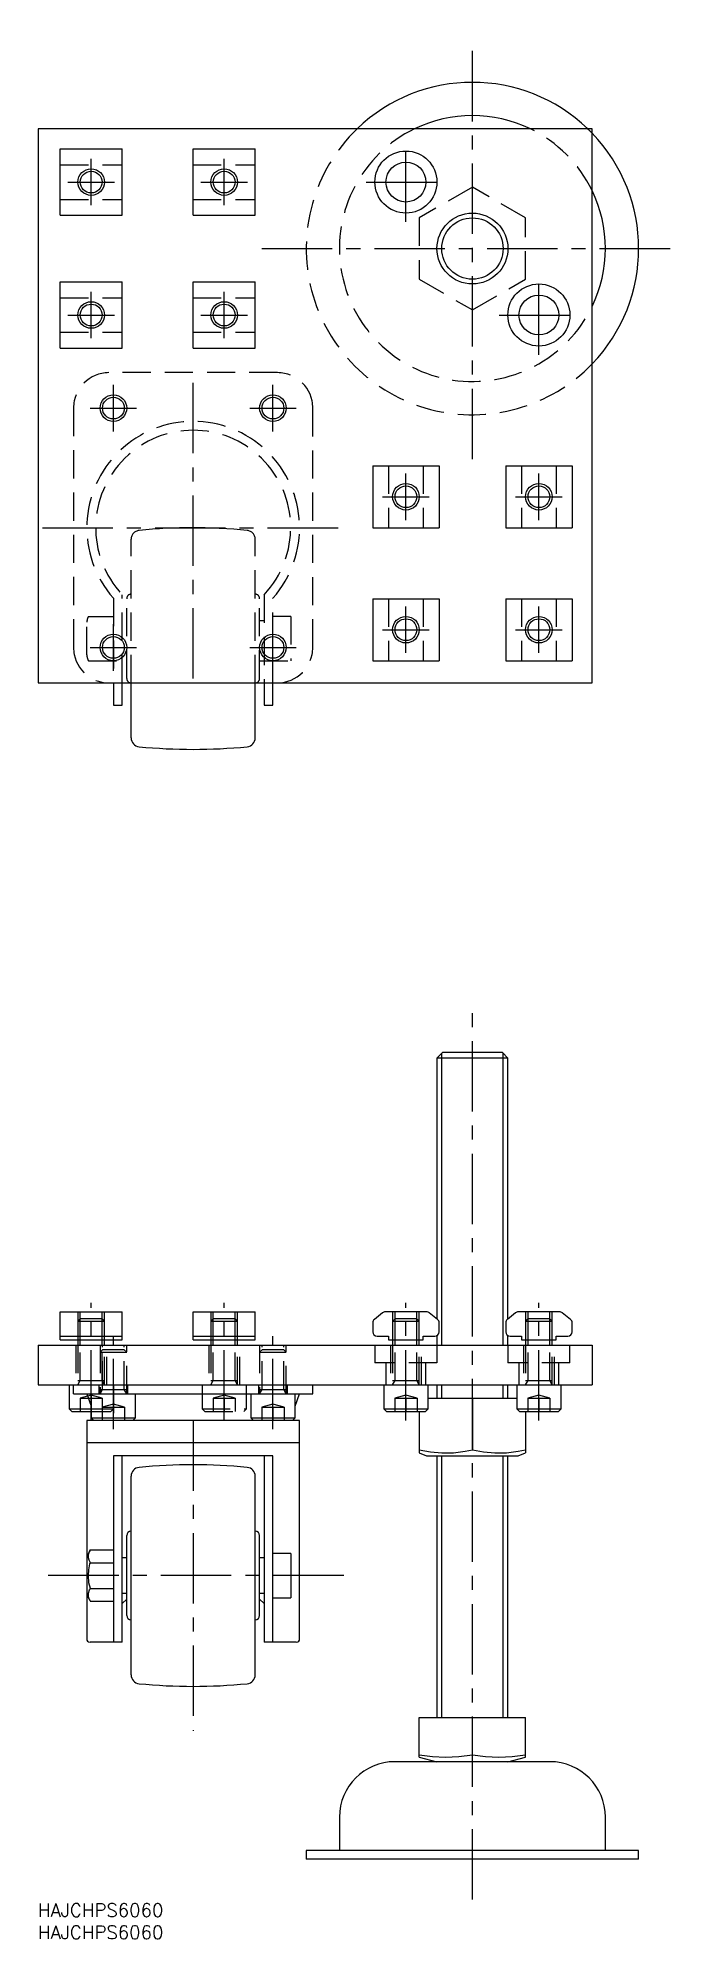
# Model space of a CAD drawing. Extents: x 0 to 145, y -8 to 421.
import ezdxf

# ---------------------------------------------------------------- set-up
doc = ezdxf.new("R2010")
doc.units = 0
doc.header["$LTSCALE"] = 0.5
doc.linetypes.add('CENTER', pattern=[50.8, 31.75, -6.35, 6.35, -6.35])
doc.linetypes.add('DASHED', pattern=[19.05, 12.7, -6.35])
for name, color, linetype in [('MSM_CENTER', 1, 'CENTER'), ('MSM_CONTINUOUS', 7, 'CONTINUOUS'), ('MSM_DASHED', 4, 'DASHED'), ('MSM_NARROW', 5, 'CONTINUOUS'), ('MSM_PART_NUMBER', 7, 'CONTINUOUS')]:
    doc.layers.add(name, color=color, linetype=linetype)
doc.styles.get("Standard").update_dxf_attribs({"font": 'txt.shx', "height": 3, "bigfont": 'bigfont.shx'})

# ---------------------------------------------------------------- blocks, each defined once
blk = doc.blocks.new('*U44')
at = {"layer": 'MSM_PART_NUMBER'}
blk.add_text('HAJCHPS6060', height=3, dxfattribs=at).set_placement((0, -3))
blk = doc.blocks.new('*U45')
at = {"layer": 'MSM_PART_NUMBER'}
blk.add_text('HAJCHPS6060', height=3, dxfattribs=at).set_placement((0, -8))

msp = doc.modelspace()

# ---------------------------------------------------------------- linework, layer by layer
at = {"layer": 'MSM_CENTER'}
for p, q in [((98, 325.91), (98, 420.91)), ((83, 379.41), (83, 397.41)), ((12, 383.16), (12, 393.66)), ((42, 383.16), (42, 393.66)), ((6.75, 388.41), (17.25, 388.41)), ((36.75, 388.41), (47.25, 388.41)), ((74, 388.41), (92, 388.41)), ((50.5, 373.41), (145.5, 373.41)), ((113, 349.41), (113, 367.41)), ((12, 353.16), (12, 363.66)), ((42, 353.16), (42, 363.66)), ((6.75, 358.41), (17.25, 358.41)), ((36.75, 358.41), (47.25, 358.41)), ((104, 358.41), (122, 358.41)), ((35, 276.41), (35, 344.41)), ((17, 332.16), (17, 342.66)), ((53, 332.16), (53, 342.66)), ((11.75, 337.41), (22.25, 337.41)), ((47.75, 337.41), (58.25, 337.41)), ((83, 312.16), (83, 322.66)), ((113, 312.16), (113, 322.66)), ((77.75, 317.41), (88.25, 317.41)), ((107.75, 317.41), (118.25, 317.41)), ((1, 310.41), (69, 310.41)), ((83, 282.16), (83, 292.66)), ((113, 282.16), (113, 292.66)), ((17, 278.16), (17, 288.66)), ((53, 278.16), (53, 288.66)), ((77.75, 287.41), (88.25, 287.41)), ((107.75, 287.41), (118.25, 287.41)), ((11.75, 283.41), (22.25, 283.41)), ((47.75, 283.41), (58.25, 283.41)), ((98, 0.9), (98, 201.1)), ((12, 109), (12, 135.5)), ((42, 109), (42, 135.5)), ((83, 109), (83, 135.5)), ((113, 109), (113, 135.5)), ((17, 107), (17, 128)), ((53, 107), (53, 128)), ((35, 109), (35, 39)), ((69, 74), (1, 74))]:
    msp.add_line(p, q, dxfattribs=at)
at = {"layer": 'MSM_CONTINUOUS'}
for p, q in [((125, 400.41), (0, 400.41)), ((0, 400.41), (0, 275.41)), ((125, 275.41), (125, 400.41)), ((5, 395.91), (19, 395.91)), ((5, 380.91), (5, 395.91)), ((19, 380.91), (19, 395.91)), ((35, 395.91), (49, 395.91)), ((35, 380.91), (35, 395.91)), ((49, 380.91), (49, 395.91)), ((5, 380.91), (19, 380.91)), ((35, 380.91), (49, 380.91)), ((5, 365.91), (19, 365.91)), ((5, 350.91), (5, 365.91)), ((19, 350.91), (19, 365.91)), ((35, 365.91), (49, 365.91)), ((35, 350.91), (35, 365.91)), ((49, 350.91), (49, 365.91)), ((5, 350.91), (19, 350.91)), ((35, 350.91), (49, 350.91)), ((75.5, 324.41), (75.5, 310.41)), ((75.5, 324.41), (90.5, 324.41)), ((90.5, 324.41), (90.5, 310.41)), ((105.5, 324.41), (105.5, 310.41)), ((105.5, 324.41), (120.5, 324.41)), ((120.5, 324.41), (120.5, 310.41)), ((75.5, 310.41), (90.5, 310.41)), ((105.5, 310.41), (120.5, 310.41)), ((75.5, 294.41), (75.5, 280.41)), ((75.5, 294.41), (90.5, 294.41)), ((90.5, 294.41), (90.5, 280.41)), ((105.5, 294.41), (105.5, 280.41)), ((105.5, 294.41), (120.5, 294.41)), ((120.5, 294.41), (120.5, 280.41)), ((75.5, 280.41), (90.5, 280.41)), ((105.5, 280.41), (120.5, 280.41)), ((0, 275.41), (125, 275.41)), ((17, 275.41), (17, 270.41)), ((19, 270.41), (19, 275.41)), ((21, 263), (21, 275.41)), ((49, 263), (49, 275.41)), ((51, 275.41), (51, 270.41)), ((53, 270.41), (53, 275.41)), ((17, 270.41), (19, 270.41)), ((51, 270.41), (53, 270.41)), ((91.23, 192), (90, 190.77)), ((106, 190.77), (90, 190.77)), ((90, 190.77), (90, 131.9)), ((104.77, 192), (91.23, 192)), ((106, 190.77), (104.77, 192)), ((106, 131.9), (106, 190.77)), ((5, 133.5), (19, 133.5)), ((5, 127.2), (5, 133.5)), ((19, 127.2), (19, 133.5)), ((35, 133.5), (49, 133.5)), ((35, 127.2), (35, 133.5)), ((49, 127.2), (49, 133.5)), ((77.73, 133.28), (75.88, 131.8)), ((87.65, 133.5), (78.35, 133.5)), ((90.12, 131.8), (88.27, 133.28)), ((107.73, 133.28), (105.88, 131.8)), ((117.65, 133.5), (108.35, 133.5)), ((120.12, 131.8), (118.27, 133.28)), ((75.5, 131.02), (75.5, 129)), ((90.5, 129), (90.5, 131.02)), ((105.5, 131.02), (105.5, 129)), ((120.5, 129), (120.5, 131.02)), ((0, 126), (125, 126)), ((0, 126), (0, 117)), ((5, 128), (19, 128)), ((5, 127.2), (19, 127.2)), ((9, 127.2), (9, 126)), ((15, 126), (15, 127.2)), ((35, 128), (49, 128)), ((35, 127.2), (49, 127.2)), ((39, 127.2), (39, 126)), ((45, 126), (45, 127.2)), ((76.5, 128), (79.1, 128)), ((79.1, 128), (79.1, 127.2)), ((79.1, 127.2), (86.9, 127.2)), ((80, 127.2), (80, 126)), ((86, 126), (86, 127.2)), ((86.9, 127.2), (86.9, 128)), ((86.9, 128), (89.5, 128)), ((90, 128.13), (90, 126)), ((106, 126), (106, 128.13)), ((106.5, 128), (109.1, 128)), ((109.1, 128), (109.1, 127.2)), ((109.1, 127.2), (116.9, 127.2)), ((110, 127.2), (110, 126)), ((116, 126), (116, 127.2)), ((116.9, 127.2), (116.9, 128)), ((116.9, 128), (119.5, 128)), ((125, 126), (125, 117)), ((0, 117), (125, 117)), ((7, 117), (7, 111.6)), ((8, 115), (8, 117)), ((62, 115), (62, 117)), ((78, 117), (78, 111.6)), ((88, 111.6), (88, 117)), ((90, 117), (90, 114)), ((106, 114), (106, 117)), ((108, 117), (108, 111.6)), ((118, 111.6), (118, 117)), ((7, 111.6), (7.6, 111)), ((7, 111.6), (12, 111.6)), ((8, 115), (62, 115)), ((11, 115), (12, 112.25)), ((12, 115), (12, 109.6)), ((22, 109.6), (22, 115)), ((48, 115), (48, 109.6)), ((58, 109.6), (58, 115)), ((58, 112.25), (59, 115)), ((78, 111.6), (78.6, 111)), ((78, 111.6), (88, 111.6)), ((87.4, 111), (88, 111.6)), ((88, 114), (108, 114)), ((98, 114), (98, 102.39)), ((108, 111.6), (108.6, 111)), ((108, 111.6), (118, 111.6)), ((117.4, 111), (118, 111.6)), ((7.6, 111), (12, 111)), ((11, 109), (11, 59.62)), ((59, 109), (11, 109)), ((12, 109.6), (12.6, 109)), ((12, 109.6), (22, 109.6)), ((21.4, 109), (22, 109.6)), ((48, 109.6), (48.6, 109)), ((48, 109.6), (58, 109.6)), ((57.4, 109), (58, 109.6)), ((59, 59.62), (59, 109)), ((78.6, 111), (87.4, 111)), ((86, 111), (86, 101.66)), ((108.6, 111), (117.4, 111)), ((110, 111), (110, 101.66)), ((11, 104), (59, 104)), ((53, 101), (17, 101)), ((17, 101), (17, 59)), ((19, 59), (19, 101)), ((51, 101), (51, 59)), ((53, 59), (53, 101)), ((86, 102.39), (88.52, 101.92)), ((86, 101.66), (87.67, 101)), ((87.67, 101), (108.33, 101)), ((88.52, 101.92), (91.07, 101.68)), ((90, 101), (90, 42)), ((91.07, 101.68), (93.7, 101.72)), ((93.7, 101.72), (96.33, 102.05)), ((96.33, 102.05), (98, 102.39)), ((98, 102.39), (100.52, 101.92)), ((100.52, 101.92), (103.07, 101.68)), ((103.07, 101.68), (105.7, 101.72)), ((105.7, 101.72), (108.33, 102.05)), ((106, 42), (106, 101)), ((108.33, 102.05), (110, 102.39)), ((108.33, 101), (110, 101.66)), ((21, 51.59), (21, 96.41)), ((49, 51.59), (49, 96.41)), ((20, 65), (20, 83)), ((50, 65), (50, 83)), ((11.37, 78.02), (11.38, 78.72)), ((11.51, 77.44), (11.37, 78.02)), ((11.38, 78.72), (11.59, 79.42)), ((11.81, 76.89), (11.51, 77.44)), ((11.59, 79.42), (11.81, 79.77)), ((11.81, 79.77), (17, 79.77)), ((20, 78), (19, 78)), ((51, 78), (50, 78)), ((57, 79), (53, 79)), ((57, 79), (57, 69)), ((11.35, 74), (11.43, 75.31)), ((11.49, 72.32), (11.35, 74)), ((11.43, 75.31), (11.72, 76.62)), ((11.72, 76.62), (11.81, 76.89)), ((11.81, 76.89), (17, 76.89)), ((11.37, 69.36), (11.38, 70.06)), ((11.51, 68.78), (11.37, 69.36)), ((11.38, 70.06), (11.59, 70.76)), ((11.81, 71.11), (11.49, 72.32)), ((11.81, 68.23), (11.51, 68.78)), ((11.59, 70.76), (11.81, 71.11)), ((11.81, 71.11), (17, 71.11)), ((18.99, 67.66), (20, 68.7)), ((19, 70), (20, 70)), ((50, 70), (51, 70)), ((50, 68.7), (51.01, 67.66)), ((53, 69), (57, 69)), ((11.81, 68.23), (17, 68.23)), ((11, 59.62), (11.02, 59.41)), ((11.02, 59.41), (11.15, 59.18)), ((11.15, 59.18), (11.4, 59.05)), ((11.4, 59.05), (11.76, 59)), ((19, 59), (11.76, 59)), ((58.24, 59), (51, 59)), ((58.24, 59), (58.59, 59.04)), ((58.59, 59.04), (58.84, 59.17)), ((58.84, 59.17), (58.97, 59.4)), ((58.97, 59.4), (59, 59.62)), ((86, 42), (110, 42)), ((86, 33.05), (86, 42)), ((98, 33.54), (98, 42)), ((110, 33.05), (110, 42)), ((115.5, 32), (80.5, 32)), ((86, 33.54), (88.96, 33.19)), ((86, 33.05), (90, 32)), ((88.96, 33.19), (91.94, 33.05)), ((91.94, 33.05), (94.97, 33.18)), ((94.97, 33.18), (98, 33.54)), ((98, 33.54), (100.96, 33.19)), ((100.96, 33.19), (103.94, 33.05)), ((103.94, 33.05), (106.97, 33.18)), ((106, 32), (110, 33.05)), ((106.97, 33.18), (110, 33.54)), ((68, 19.5), (68, 12)), ((128, 12), (128, 19.5)), ((135.5, 12), (60.5, 12)), ((60.5, 12), (60.5, 10)), ((135.5, 10), (60.5, 10)), ((135.5, 10), (135.5, 12))]:
    msp.add_line(p, q, dxfattribs=at)
for centre, radius in [((83, 388.41), 7), ((12, 388.41), 3), ((42, 388.41), 3), ((83, 388.41), 4.5), ((98, 373.41), 8), ((113, 358.41), 7), ((12, 358.41), 3), ((42, 358.41), 3), ((113, 358.41), 4.5), ((17, 337.41), 3), ((53, 337.41), 3), ((83, 317.41), 3), ((113, 317.41), 3), ((83, 287.41), 3), ((113, 287.41), 3), ((17, 283.41), 3), ((53, 283.41), 3)]:
    msp.add_circle(centre, radius, dxfattribs=at)
for centre, radius, start, end in [((98, 373.41), 37.5, 46.0545, 133.9455), ((98, 373.41), 30, 64.1581, 115.8419), ((98, 373.41), 37.5, 316.0545, 43.9455), ((98, 373.41), 30, 334.1581, 25.8419), ((23, 263), 2, 180, 264.4013), ((47, 263), 2, 275.5987, 360), ((35, 385.41), 125, 264.4013, 275.5987), ((78.35, 132.5), 1, 90, 128.6598), ((87.65, 132.5), 1, 51.3402, 90), ((108.35, 132.5), 1, 90, 128.6598), ((117.65, 132.5), 1, 51.3402, 90), ((76.5, 131.02), 1, 128.6598, 180), ((76.5, 129), 1, 180, 270), ((89.5, 129), 1, 270, 0), ((89.5, 131.02), 1, 0, 51.3402), ((106.5, 131.02), 1, 128.6598, 180), ((106.5, 129), 1, 180, 270), ((119.5, 129), 1, 270, 0), ((119.5, 131.02), 1, 0, 51.3402), ((35, -26), 125, 84.4013, 95.5987), ((23, 96.41), 2, 95.5987, 180), ((47, 96.41), 2, 0, 84.4013), ((21, 83), 1, 90, 180), ((49, 83), 1, 0, 90), ((14.99, 77.34), 4, 142.4941, 175.1512), ((14.99, 70.66), 4, 184.8488, 208.1908), ((14.99, 70.66), 4, 216.467, 217.4689), ((21, 65), 1, 180, 270), ((49, 65), 1, 270, 360), ((23, 51.59), 2, 180, 264.4013), ((47, 51.59), 2, 275.5987, 0), ((35, 174), 125, 264.4013, 275.5987), ((80.5, 19.5), 12.5, 90, 180), ((115.5, 19.5), 12.5, 0, 90)]:
    msp.add_arc(centre, radius, start, end, dxfattribs=at)
at = {"layer": 'MSM_DASHED'}
for p, q in [((5, 392.31), (19, 392.31)), ((35, 392.31), (49, 392.31)), ((98, 387.27), (86, 380.34)), ((110, 380.34), (98, 387.27)), ((5, 384.51), (19, 384.51)), ((35, 384.51), (49, 384.51)), ((86, 380.34), (86, 366.48)), ((110, 366.48), (110, 380.34)), ((86, 366.48), (98, 359.55)), ((98, 359.55), (110, 366.48)), ((5, 362.31), (19, 362.31)), ((35, 362.31), (49, 362.31)), ((5, 354.51), (19, 354.51)), ((35, 354.51), (49, 354.51)), ((54, 345.41), (16, 345.41)), ((8, 337.41), (8, 283.41)), ((62, 283.41), (62, 337.41)), ((79.1, 324.41), (79.1, 310.41)), ((86.9, 324.41), (86.9, 310.41)), ((109.1, 324.41), (109.1, 310.41)), ((116.9, 324.41), (116.9, 310.41)), ((21, 275.41), (21, 307.82)), ((49, 275.41), (49, 307.82)), ((17, 294.53), (17, 275.41)), ((19, 275.41), (19, 295.31)), ((20, 276.41), (20, 294.41)), ((50, 276.41), (50, 294.41)), ((51, 295.31), (51, 275.41)), ((53, 275.41), (53, 294.53)), ((79.1, 294.41), (79.1, 280.41)), ((86.9, 294.41), (86.9, 280.41)), ((109.1, 294.41), (109.1, 280.41)), ((116.9, 294.41), (116.9, 280.41)), ((11, 281.73), (11, 289.09)), ((11.35, 290.41), (17, 290.41)), ((51, 289.41), (50, 289.41)), ((57, 290.41), (53, 290.41)), ((57, 290.41), (57, 280.41)), ((11.35, 280.41), (20, 280.41)), ((50, 280.41), (57, 280.41)), ((9, 133.5), (9, 127.2)), ((9.54, 127.2), (9.54, 133.5)), ((14.46, 127.2), (14.46, 133.5)), ((15, 127.2), (15, 133.5)), ((39, 133.5), (39, 127.2)), ((39.54, 127.2), (39.54, 133.5)), ((44.46, 127.2), (44.46, 133.5)), ((45, 127.2), (45, 133.5)), ((80, 133.5), (80, 127.2)), ((80.54, 127.2), (80.54, 133.5)), ((85.46, 127.2), (85.46, 133.5)), ((86, 127.2), (86, 133.5)), ((110, 133.5), (110, 127.2)), ((110.54, 127.2), (110.54, 133.5)), ((115.46, 127.2), (115.46, 133.5)), ((116, 127.2), (116, 133.5)), ((9.61, 132), (9, 131.39)), ((9, 131.39), (15, 131.39)), ((9.61, 132), (14.39, 132)), ((15, 131.39), (14.39, 132)), ((39.61, 132), (39, 131.39)), ((39, 131.39), (45, 131.39)), ((39.61, 132), (44.39, 132)), ((45, 131.39), (44.39, 132)), ((80.61, 132), (80, 131.39)), ((80, 131.39), (86, 131.39)), ((80.61, 132), (85.39, 132)), ((86, 131.39), (85.39, 132)), ((110.61, 132), (110, 131.39)), ((110, 131.39), (116, 131.39)), ((110.61, 132), (115.39, 132)), ((116, 131.39), (115.39, 132)), ((8.5, 126), (8.5, 117)), ((9, 126), (9, 117)), ((9.54, 118), (9.54, 126)), ((14, 126), (14, 115)), ((14.61, 125), (14, 124.39)), ((14, 124.39), (20, 124.39)), ((14.46, 118), (14.46, 126)), ((14.54, 116), (14.54, 126)), ((14.61, 125), (19.39, 125)), ((15, 117), (15, 126)), ((15.5, 117), (15.5, 126)), ((20, 124.39), (19.39, 125)), ((19.46, 116), (19.46, 126)), ((20, 115), (20, 126)), ((38.5, 126), (38.5, 117)), ((39, 126), (39, 117)), ((39.54, 118), (39.54, 126)), ((44.46, 118), (44.46, 126)), ((45, 117), (45, 126)), ((45.5, 117), (45.5, 126)), ((50, 126), (50, 115)), ((50.61, 125), (50, 124.39)), ((50, 124.39), (56, 124.39)), ((50.54, 116), (50.54, 126)), ((50.61, 125), (55.39, 125)), ((56, 124.39), (55.39, 125)), ((55.46, 116), (55.46, 126)), ((56, 115), (56, 126)), ((76, 126), (76, 122)), ((79.5, 126), (79.5, 117)), ((80, 126), (80, 117)), ((80.54, 118), (80.54, 126)), ((85.46, 118), (85.46, 126)), ((86, 117), (86, 126)), ((86.5, 117), (86.5, 126)), ((90, 126), (90, 122)), ((106, 126), (106, 122)), ((109.5, 126), (109.5, 117)), ((110, 126), (110, 117)), ((110.54, 118), (110.54, 126)), ((115.46, 118), (115.46, 126)), ((116, 117), (116, 126)), ((116.5, 117), (116.5, 126)), ((120, 122), (120, 126)), ((90, 122), (76, 122)), ((78.5, 122), (78.5, 117)), ((87.5, 117), (87.5, 122)), ((120, 122), (106, 122)), ((108.5, 122), (108.5, 117)), ((117.5, 117), (117.5, 122)), ((9, 117), (9.54, 118)), ((9, 118), (15, 118)), ((13.75, 117), (13.75, 115)), ((14, 115), (14.54, 116)), ((14, 116), (20, 116)), ((15, 117), (14.46, 118)), ((17, 117), (17, 109)), ((20, 115), (19.46, 116)), ((20.25, 115), (20.25, 117)), ((37, 117), (37, 111.6)), ((39, 117), (39.54, 118)), ((39, 118), (45, 118)), ((45, 117), (44.46, 118)), ((47, 111.6), (47, 117)), ((49.75, 117), (49.75, 115)), ((50, 115), (50.54, 116)), ((50, 116), (56, 116)), ((56, 115), (55.46, 116)), ((56.25, 115), (56.25, 117)), ((80, 117), (80.54, 118)), ((80, 118), (86, 118)), ((86, 117), (85.46, 118)), ((110, 117), (110.54, 118)), ((110, 118), (116, 118)), ((116, 117), (115.46, 118)), ((12, 114.67), (9.5, 114)), ((9.5, 114), (9.5, 111)), ((9.5, 114), (14.5, 114)), ((14.5, 114), (12, 114.67)), ((12, 114), (12, 111)), ((12, 111.6), (17, 111.6)), ((14.5, 114), (14.5, 109)), ((17, 112.67), (14.5, 112)), ((14.5, 112), (19.5, 112)), ((16.4, 111), (17, 111.6)), ((19.5, 112), (17, 112.67)), ((19.5, 112), (19.5, 109)), ((37, 111.6), (37.6, 111)), ((37, 111.6), (47, 111.6)), ((42, 114.67), (39.5, 114)), ((39.5, 114), (39.5, 111)), ((39.5, 114), (44.5, 114)), ((44.5, 114), (42, 114.67)), ((42, 114), (42, 111)), ((44.5, 114), (44.5, 111)), ((46.4, 111), (47, 111.6)), ((53, 112.67), (50.5, 112)), ((50.5, 112), (50.5, 109)), ((50.5, 112), (55.5, 112)), ((55.5, 112), (53, 112.67)), ((53, 112), (53, 109)), ((55.5, 112), (55.5, 109)), ((83, 114.67), (80.5, 114)), ((80.5, 114), (80.5, 111)), ((80.5, 114), (85.5, 114)), ((85.5, 114), (83, 114.67)), ((83, 114), (83, 111)), ((85.5, 114), (85.5, 111)), ((113, 114.67), (110.5, 114)), ((110.5, 114), (110.5, 111)), ((110.5, 114), (115.5, 114)), ((115.5, 114), (113, 114.67)), ((113, 114), (113, 111)), ((115.5, 114), (115.5, 111)), ((12, 111), (16.4, 111)), ((37.6, 111), (46.4, 111))]:
    msp.add_line(p, q, dxfattribs=at)
for centre, radius, start, end in [((98, 373.41), 37.5, 133.9455, 316.0545), ((98, 373.41), 30, 115.8419, 334.1581), ((98, 373.41), 30, 25.8419, 64.1581), ((98, 373.41), 37.5, 43.9455, 46.0545), ((16, 337.41), 8, 90, 180), ((54, 337.41), 8, 0, 90), ((35, 310.41), 24, 318.5904, 221.4096), ((35, 310.41), 22, 316.6582, 223.3418), ((23, 307.82), 2, 95.5987, 180), ((35, 185.41), 125, 84.4013, 95.5987), ((47, 307.82), 2, 0, 84.4013), ((21, 294.41), 1, 90, 180), ((49, 294.41), 1, 0, 90), ((14.99, 288.75), 4, 155.463, 175.1512), ((16, 283.41), 8, 180, 270), ((54, 283.41), 8, 270, 0), ((14.99, 282.07), 4, 184.8488, 204.5431), ((21, 276.41), 1, 180, 270), ((49, 276.41), 1, 270, 0)]:
    msp.add_arc(centre, radius, start, end, dxfattribs=at)
at = {"layer": 'MSM_NARROW'}
for p, q in [((91.08, 126), (91.08, 191.86)), ((104.92, 126), (104.92, 191.86)), ((9.54, 126), (9.54, 127.2)), ((14.46, 126), (14.46, 127.2)), ((39.54, 126), (39.54, 127.2)), ((44.46, 126), (44.46, 127.2)), ((80.54, 126), (80.54, 127.2)), ((85.46, 126), (85.46, 127.2)), ((110.54, 126), (110.54, 127.2)), ((115.46, 126), (115.46, 127.2)), ((91.08, 114), (91.08, 117)), ((104.92, 114), (104.92, 117)), ((91.08, 42), (91.08, 101)), ((104.92, 42), (104.92, 101))]:
    msp.add_line(p, q, dxfattribs=at)
for centre, radius in [((12, 388.41), 2.46), ((42, 388.41), 2.46), ((98, 373.41), 6.92), ((12, 358.41), 2.46), ((42, 358.41), 2.46), ((17, 337.41), 2.46), ((53, 337.41), 2.46), ((83, 317.41), 2.46), ((113, 317.41), 2.46), ((83, 287.41), 2.46), ((113, 287.41), 2.46), ((17, 283.41), 2.46), ((53, 283.41), 2.46)]:
    msp.add_circle(centre, radius, dxfattribs=at)

# ---------------------------------------------------------------- block references
at = {"layer": 'MSM_CONTINUOUS'}
for name in ['*U44', '*U45']:
    msp.add_blockref(name, (0, 0), dxfattribs=at)

doc.saveas('drawing.dxf')
